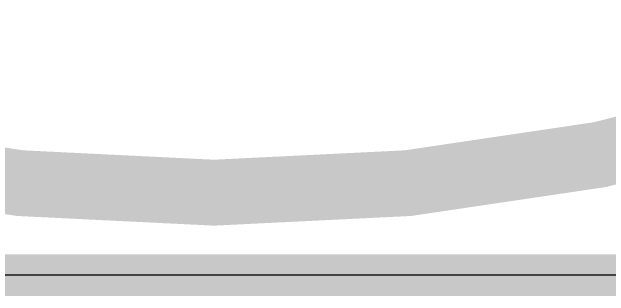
# Model space of a CAD drawing. Header units: millimetres. Extents: x 106.6 to 155.2, y 72.2 to 123.9.
# Drawn here: x 147.357 to 149.169, y 72.707 to 73.569 of the extents above; entities that cross this region are included whole.
import ezdxf

# ---------------------------------------------------------------- set-up
doc = ezdxf.new("R2010")
doc.units = ezdxf.units.MM
for name, color, linetype in [('BottomLayer', 5, 'Continuous'), ('Mechanical1', 6, 'Continuous'), ('Mechanical15', 56, 'Continuous'), ('TopLayer', 1, 'Continuous'), ('TopOverlay', 2, 'Continuous')]:
    doc.layers.add(name, color=color, linetype=linetype)

msp = doc.modelspace()

# ---------------------------------------------------------------- linework, layer by layer
at = {"layer": 'BottomLayer'}
msp.add_line((154.22, 72.771), (137.57, 72.771), dxfattribs=at)
at = {"layer": 'Mechanical1', "const_width": 0.127}
msp.add_lwpolyline([(109.22, 72.771), (154.22, 72.771)], dxfattribs=at)
at = {"layer": 'Mechanical15', "const_width": 0.05}
msp.add_lwpolyline([(153.97, 79.021, 1), (141.97, 79.021, 1)], format="xyb", close=True, dxfattribs=at)
at = {"layer": 'TopLayer'}
msp.add_line((154.22, 72.771), (137.57, 72.771), dxfattribs=at)
at = {"layer": 'TopOverlay', "const_width": 0.2}
msp.add_lwpolyline([(153.97, 79.021, 1), (141.97, 79.021, 1)], format="xyb", close=True, dxfattribs=at)

doc.saveas('drawing.dxf')
